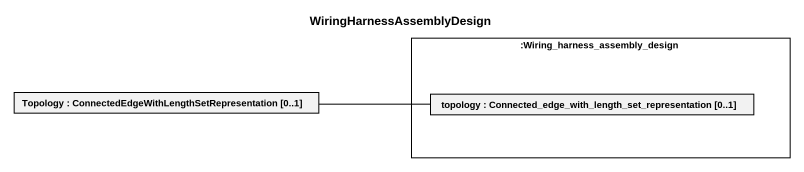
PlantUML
@startuml
title WiringHarnessAssemblyDesign
rectangle ":Wiring_harness_assembly_design" as Wiring_harness_assembly {
  rectangle "topology : Connected_edge_with_length_set_representation [0..1]" as topology
}
rectangle "Topology : ConnectedEdgeWithLengthSetRepresentation [0..1]" as Topology
Topology -right- topology
@enduml
